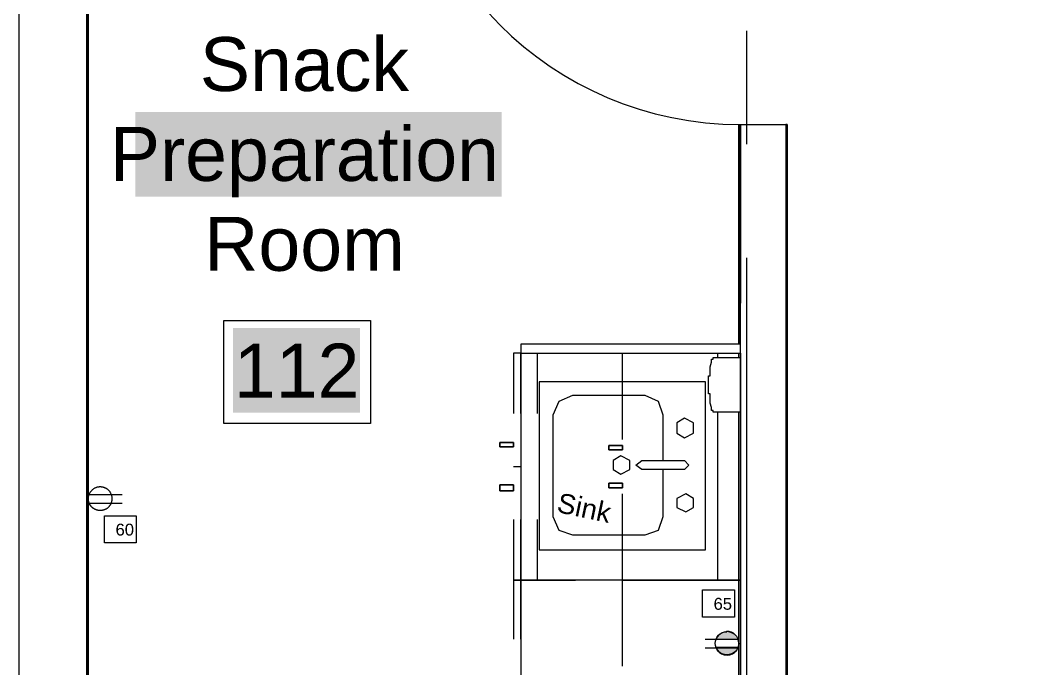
# Model space of a CAD drawing. Header units: inches. Extents: x 0.9 to 36.3, y 0.7 to 23.3.
# Drawn here: x 22.859 to 23.978, y 8.21 to 8.925 of the extents above; entities that cross this region are included whole.
import ezdxf

# ---------------------------------------------------------------- set-up
doc = ezdxf.new("R2010")
doc.units = ezdxf.units.IN
for name, color, linetype, lineweight, true_color in [('Blocks', 7, 'Continuous', 5, 0x9a9c7f), ('Boarder for name', 7, 'Continuous', 5, 0x777777), ('Doors', 7, 'Continuous', 5, 0xf2db9c), ('PDF_Geometry', 7, 'Continuous', 9, 0x777777)]:
    doc.layers.add(name, color=color, linetype=linetype, lineweight=lineweight, true_color=true_color)
doc.layers.add('Numbering receptecles', color=170, linetype='Continuous', lineweight=0)
doc.layers.add('Receptacles', color=170, linetype='Continuous', lineweight=0)
doc.layers.add('PDF_Solid Fills', color=7, linetype='Continuous', true_color=0xffffff)
doc.layers.add('PDF_Text', color=7, linetype='Continuous')
doc.styles.add('PDF Arial', font='arial.ttf')
doc.styles.get("Standard").update_dxf_attribs({"font": 'arial.ttf'})

msp = doc.modelspace()

# ---------------------------------------------------------------- hatches: boundary and pattern name
at = {"layer": 'Receptacles', "linetype": 'ByBlock', "transparency": 33554559}
for points in [[(23.6299, 8.249), (23.6259, 8.2435), (23.6259, 8.2428), (23.6496, 8.2428), (23.6452, 8.2487), (23.6405, 8.2508), (23.6347, 8.2512)], [(23.6463, 8.229), (23.6496, 8.2337), (23.6259, 8.2337), (23.6259, 8.233), (23.6299, 8.2279), (23.6343, 8.2257), (23.6416, 8.2261)]]:
    msp.add_hatch(color=256, dxfattribs=at).paths.add_polyline_path(points)

# ---------------------------------------------------------------- linework, layer by layer
at = {"layer": 'Blocks', "linetype": 'ByBlock'}
for points in [[(23.614, 8.3413), (23.614, 8.5263), (23.4307, 8.5263), (23.4307, 8.3413)], [(23.5907, 8.4863), (23.5824, 8.4813), (23.5824, 8.4697), (23.5907, 8.4647), (23.6007, 8.4697), (23.6007, 8.4813)], [(23.3874, 8.4597), (23.4024, 8.4597), (23.4024, 8.4547), (23.4024, 8.4597), (23.3924, 8.4597), (23.4024, 8.4597), (23.4024, 8.4547), (23.4024, 8.4597), (23.3874, 8.4597), (23.3874, 8.4547), (23.4024, 8.4547), (23.3874, 8.4547)], [(23.3924, 8.4547), (23.4024, 8.4547)], [(23.5224, 8.4513), (23.5074, 8.4513), (23.5074, 8.4563), (23.5224, 8.4563), (23.5074, 8.4563), (23.5074, 8.4513), (23.5224, 8.4513), (23.5124, 8.4513)], [(23.5207, 8.4447), (23.5124, 8.4397), (23.5124, 8.4297), (23.5207, 8.4247), (23.5307, 8.4297), (23.5307, 8.4397)], [(23.5907, 8.4397), (23.5957, 8.4347), (23.5907, 8.4297), (23.544, 8.4297), (23.5374, 8.4347), (23.544, 8.4397)], [(23.3874, 8.413), (23.4024, 8.413), (23.4024, 8.4063), (23.4024, 8.413), (23.3924, 8.413), (23.4024, 8.413), (23.4024, 8.4063), (23.4024, 8.413), (23.3874, 8.413), (23.3874, 8.4063), (23.4024, 8.4063), (23.3874, 8.4063)], [(23.5224, 8.4097), (23.5074, 8.4097), (23.5074, 8.4147), (23.5224, 8.4147), (23.5074, 8.4147), (23.5074, 8.4097), (23.5224, 8.4097), (23.5124, 8.4097)], [(23.5224, 8.4147), (23.5124, 8.4147)], [(23.3924, 8.4063), (23.4024, 8.4063)], [(23.5924, 8.403), (23.5824, 8.398), (23.5824, 8.388), (23.5924, 8.383), (23.6007, 8.388), (23.6007, 8.398)]]:
    msp.add_lwpolyline(points, close=True, dxfattribs=at)
for points in [[(23.5674, 8.4397), (23.5674, 8.4897), (23.5624, 8.5047), (23.5474, 8.5113), (23.4674, 8.5113), (23.4524, 8.5047), (23.4457, 8.4897), (23.4457, 8.378), (23.4524, 8.363), (23.4674, 8.358), (23.5474, 8.358), (23.5624, 8.363), (23.5674, 8.378), (23.5674, 8.4297)], [(23.5224, 8.4513), (23.5224, 8.4563), (23.5224, 8.4513)], [(23.5224, 8.4513), (23.5224, 8.4563), (23.5224, 8.4513)], [(23.5224, 8.4097), (23.5224, 8.4147), (23.5224, 8.4097)], [(23.5224, 8.4097), (23.5224, 8.4147), (23.5224, 8.4097)]]:
    msp.add_lwpolyline(points, dxfattribs=at)
at = {"layer": 'Boarder for name', "linetype": 'ByBlock'}
msp.add_lwpolyline([(23.0834, 8.5939), (23.245, 8.5939), (23.245, 8.4805), (23.0834, 8.4805)], close=True, dxfattribs=at)
at = {"layer": 'Doors', "linetype": 'ByBlock'}
msp.add_arc((23.6525, 9.1848), 0.3751, 180.0221, 269.9779, dxfattribs=at)
at = {"layer": 'Numbering receptecles', "linetype": 'ByBlock', "ltscale": 0.001}
for points in [[(22.9519, 8.3788), (22.9869, 8.3788), (22.9869, 8.3489), (22.9519, 8.3489)], [(23.6108, 8.2971), (23.6458, 8.2971), (23.6458, 8.2673), (23.6108, 8.2673)]]:
    msp.add_lwpolyline(points, close=True, dxfattribs=at)
at = {"layer": 'PDF_Geometry', "linetype": 'ByBlock'}
for points in [[(22.9324, 7.5714), (22.9324, 9.223), (23.6524, 9.223), (23.6524, 9.1846), (23.7024, 9.1846), (23.7024, 9.223), (24.549, 9.223), (24.564, 9.223), (24.564, 9.2663), (24.564, 9.2963), (24.549, 9.2963), (22.8607, 9.2963), (22.8607, 9.2663), (22.8607, 9.223), (22.8574, 9.223), (22.8574, 7.628)], [(23.5907, 8.558), (23.6524, 8.558), (23.6524, 8.568), (23.4107, 8.568), (23.4107, 7.1247), (22.6641, 7.1247), (22.6641, 7.5697), (22.9341, 7.5697), (22.9324, 7.5697), (22.9341, 7.5697), (22.9341, 9.2196), (22.9341, 9.2213), (22.9324, 9.2213), (23.6507, 9.2213), (23.6507, 9.1846), (23.6507, 9.2196), (23.6507, 9.1846)], [(22.6791, 7.5714), (22.9324, 7.5714), (22.9324, 9.223)], [(22.9324, 9.2213), (22.9324, 7.5697), (22.9324, 9.2213)], [(23.659, 8.913), (23.659, 8.788)], [(23.6507, 8.568), (23.6507, 8.8096), (23.6524, 8.8096), (23.6524, 8.613)], [(23.6507, 8.8096), (23.6507, 8.8096)], [(23.6507, 8.568), (23.6507, 8.8096), (23.6507, 8.568)], [(23.704, 7.0964), (23.704, 7.0597), (23.704, 7.0964), (23.704, 7.0597), (23.704, 7.0964), (23.704, 8.8096), (23.704, 7.0964), (23.704, 8.8096), (23.7024, 8.8096), (23.7024, 7.0964), (23.7024, 7.0597), (23.7024, 7.0164)], [(23.704, 8.8096), (23.704, 8.8096)], [(23.659, 8.663), (23.659, 8.163)], [(23.4107, 8.558), (23.4024, 8.558), (23.4024, 8.4913)], [(23.4107, 8.4913), (23.4107, 8.558), (23.4724, 8.558)], [(23.429, 8.4913), (23.429, 8.558), (23.6274, 8.558), (23.6274, 8.553)], [(23.5224, 8.463), (23.5224, 8.558), (23.6524, 8.558), (23.6524, 8.463)], [(23.6507, 8.553), (23.6507, 8.558), (23.6524, 8.558), (23.6524, 8.028), (23.6507, 8.028), (23.6507, 8.493)], [(23.6274, 8.493), (23.6274, 8.308), (23.429, 8.308), (23.429, 8.3747)], [(23.4024, 8.433), (23.4107, 8.433)], [(23.6524, 8.403), (23.6524, 8.308), (23.5224, 8.308), (23.5224, 8.403)], [(23.4024, 8.3747), (23.4024, 8.308), (23.4107, 8.308), (23.4024, 8.308), (23.4024, 8.243)], [(23.4107, 8.243), (23.4107, 8.308), (23.4707, 8.308), (23.4107, 8.308), (23.4107, 8.3747)], [(23.5224, 8.213), (23.5224, 8.308), (23.6524, 8.308), (23.6524, 8.213)]]:
    msp.add_lwpolyline(points, dxfattribs=at)
for points in [[(23.6524, 8.8096), (23.7024, 8.8096), (23.7024, 7.9947), (23.6524, 7.9947)], [(23.6257, 8.493), (23.624, 8.493), (23.6224, 8.493), (23.6224, 8.4947), (23.6207, 8.4947), (23.6207, 8.4963), (23.6207, 8.498), (23.619, 8.503), (23.619, 8.5097), (23.619, 8.5113), (23.619, 8.513), (23.6174, 8.513), (23.6174, 8.533), (23.619, 8.533), (23.619, 8.5363), (23.619, 8.5397), (23.619, 8.543), (23.6207, 8.548), (23.6207, 8.5497), (23.6207, 8.5513), (23.6224, 8.5513), (23.6224, 8.553), (23.624, 8.553), (23.6257, 8.553), (23.6507, 8.553), (23.6524, 8.553), (23.6524, 8.493), (23.6507, 8.493)], [(23.5224, 8.4563), (23.5124, 8.4563)], [(23.6507, 8.308), (23.589, 8.308)]]:
    msp.add_lwpolyline(points, close=True, dxfattribs=at)
at = {"layer": 'PDF_Solid Fills', "linetype": 'ByBlock', "transparency": 33554559}
for points in [[(22.9859, 8.7304), (23.3893, 8.7304), (22.9859, 8.8237), (23.3893, 8.8237)], [(23.0934, 8.4922), (23.2334, 8.4922), (23.0934, 8.5855), (23.2334, 8.5855)]]:
    msp.add_solid(points, dxfattribs=at)
at = {"layer": 'Receptacles', "linetype": 'ByBlock'}
for points in [[(22.9714, 8.402), (22.9348, 8.402)], [(22.9714, 8.3924), (22.9351, 8.3924)], [(23.6135, 8.2428), (23.65, 8.2428)], [(23.6135, 8.2333), (23.65, 8.2333)]]:
    msp.add_lwpolyline(points, dxfattribs=at)
for points in [[(23.65, 8.2428), (23.6485, 8.2457), (23.6463, 8.2479), (23.6438, 8.2497), (23.6409, 8.2508), (23.6379, 8.2512), (23.6347, 8.2508), (23.6318, 8.2497), (23.6292, 8.2479), (23.6274, 8.2457), (23.6259, 8.2428)], [(23.65, 8.2337), (23.6259, 8.2337), (23.6274, 8.2308), (23.6292, 8.2286), (23.6318, 8.2268), (23.6347, 8.2257), (23.6379, 8.2253), (23.6409, 8.2257), (23.6438, 8.2268), (23.6463, 8.2286), (23.6485, 8.2308)]]:
    msp.add_lwpolyline(points, close=True, dxfattribs=at)
msp.add_arc((23.6376, 8.2385), 0.0131, 359.7603, 90.2397, dxfattribs=at)
msp.add_rational_spline([(22.9341, 8.3976), (22.934, 8.3941), (22.9354, 8.3908), (22.9378, 8.3884), (22.9403, 8.3859), (22.9435, 8.3846), (22.947, 8.3846), (22.9544, 8.3846), (22.96, 8.3902), (22.96, 8.3976), (22.96, 8.405), (22.9544, 8.4109), (22.947, 8.4109), (22.94, 8.4109), (22.9341, 8.405), (22.9341, 8.3976)], [1, 0.948448710105, 0.948448710105, 1, 0.948448710105, 0.948448710105, 1, 1, 1, 1, 1, 1, 1, 1, 1, 1], degree=3, knots=[0, 0, 0, 0, 0.79168, 0.79168, 0.79168, 1.583359, 1.583359, 1.583359, 2.583359, 2.583359, 2.583359, 3.583359, 3.583359, 3.583359, 4.583359, 4.583359, 4.583359, 4.583359], dxfattribs=at)
for points in [[(23.6246, 8.2382), (23.6247, 8.2455), (23.6303, 8.2512), (23.6376, 8.251)], [(23.6376, 8.2257), (23.6303, 8.2257), (23.6248, 8.2312), (23.6248, 8.2384)], [(23.6507, 8.2384), (23.6507, 8.2312), (23.6449, 8.2257), (23.6376, 8.2257)]]:
    msp.add_open_spline(points, degree=3, dxfattribs=at)

# ---------------------------------------------------------------- texts
at = {"layer": 'Blocks', "linetype": 'ByBlock'}
msp.add_text('Sink', height=0.02184, rotation=348.0903, dxfattribs=at).set_placement((23.4491, 8.3831))
at = {"layer": 'Numbering receptecles', "linetype": 'ByBlock', "ltscale": 0.001}
for s, p in [('60', (22.964, 8.357)), ('65', (23.6229, 8.2753))]:
    msp.add_text(s, height=0.01309, dxfattribs=at).set_placement(p)
at = {"layer": 'PDF_Text', "linetype": 'ByBlock', "insert": (22.9868, 8.7769), "char_height": 0.059386, "width": 0.37064, "attachment_point": 4, "style": 'PDF Arial'}
msp.add_mtext('\\pxqc;Snack^JPreparation^JRoom', dxfattribs=at)
at = {"layer": 'PDF_Text', "linetype": 'ByBlock', "insert": (23.0943, 8.5387), "char_height": 0.05939, "attachment_point": 4, "style": 'PDF Arial'}
msp.add_mtext('112', dxfattribs=at)

doc.saveas('drawing.dxf')
